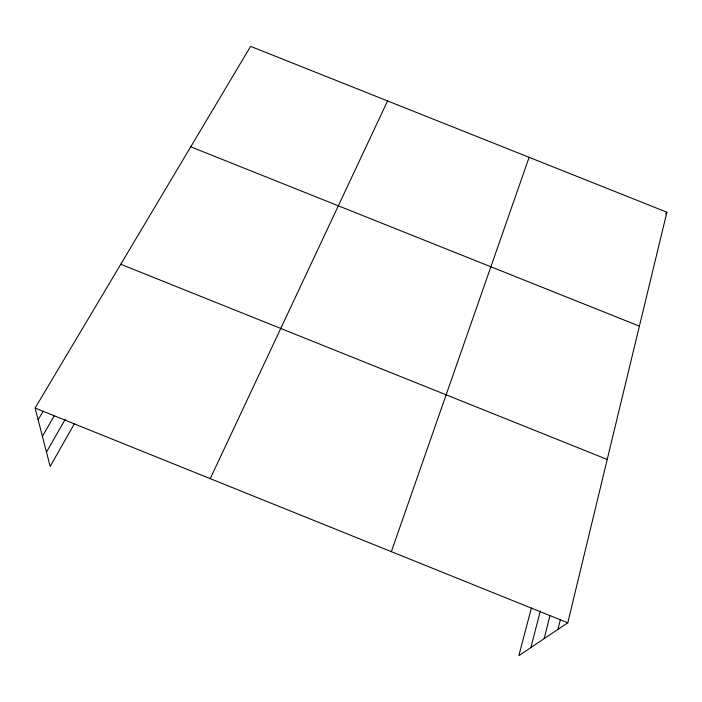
<?xml version="1.0" encoding="UTF-8"?>
<svg xmlns="http://www.w3.org/2000/svg" width="702" height="702" viewBox="0 0 702 702"><rect width="100%" height="100%" fill="white"/><g stroke="black" fill="none" stroke-linecap="round" stroke-linejoin="round"><path stroke-width="1.05" d="M531.405 607.932L518.848 655.642L567.786 622.788L666.9 212.215L250.596 46.358L35.1 408.055L50.175 466.461L74.394 423.701M557.958 629.387L560.284 619.945M544.147 638.662L550.008 615.382M530.879 647.569L540.329 610.907M391.339 551.667L529.124 157.318M210.231 478.659L387.574 100.93M46.464 452.097L65.225 419.384M42.383 436.267L54.396 415.593M38.127 419.778L43.138 411.275M665.619 213.943L666.9 212.215M190.751 146.815L639.399 326.14M120.77 264.268L607.212 459.45M35.1 408.055L567.786 622.788"/></g></svg>
